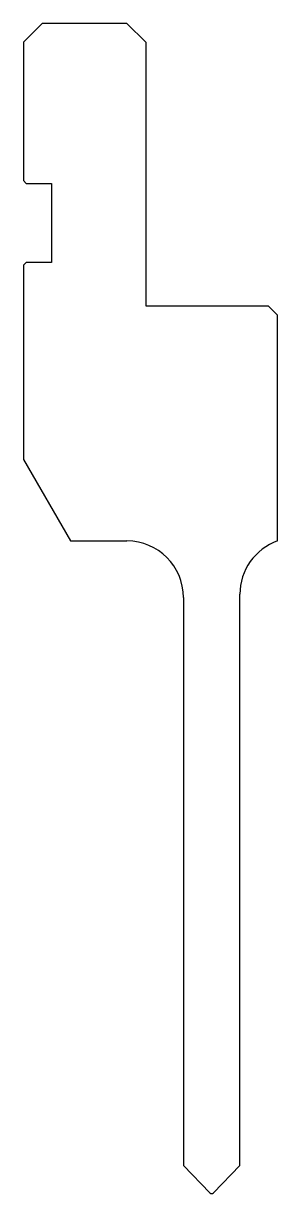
# Model space of a CAD drawing. Header units: metres. Extents: x 44 to 71, y -78 to 46.
import ezdxf

# ---------------------------------------------------------------- set-up
doc = ezdxf.new("R2010")
doc.units = ezdxf.units.M

msp = doc.modelspace()

# ---------------------------------------------------------------- linework, layer by layer
for p, q in [((45.888398, 45.941454), (43.888398, 43.941454)), ((54.887869, 45.941454), (45.888398, 45.941454)), ((56.887869, 43.941454), (54.887869, 45.941454)), ((43.888398, 43.941454), (43.888398, 29.241454)), ((56.887869, 43.941454), (56.887869, 15.941454)), ((43.888398, 29.241454), (44.188398, 28.941454)), ((44.188398, 28.941454), (46.888398, 28.941454)), ((46.888398, 28.941454), (46.888398, 20.541454)), ((44.188398, 20.541454), (43.888398, 20.241454)), ((43.888398, 20.241454), (43.888398, -0.399208)), ((46.888398, 20.541454), (44.188398, 20.541454)), ((56.887869, 15.941454), (69.888398, 15.941454)), ((70.888398, 14.941454), (69.888398, 15.941454)), ((70.888398, -9.058504), (70.888398, 14.941454)), ((43.888398, -0.399208), (48.887869, -9.058546)), ((48.887869, -9.058546), (54.887869, -9.058546)), ((66.887869, -75.411844), (66.887869, -14.715546)), ((60.887869, -15.058546), (60.887869, -75.411844)), ((60.887869, -75.411844), (63.708034, -78.33221)), ((64.067704, -78.33221), (66.887869, -75.411844))]:
    msp.add_line(p, q)
for centre, radius, start, end in [((54.887869, -15.058546), 6, 0, 90), ((72.887869, -14.715546), 6, 109.465864, 180), ((63.887869, -78.158546), 0.25, 224, 316)]:
    msp.add_arc(centre, radius, start, end)

doc.saveas('drawing.dxf')
